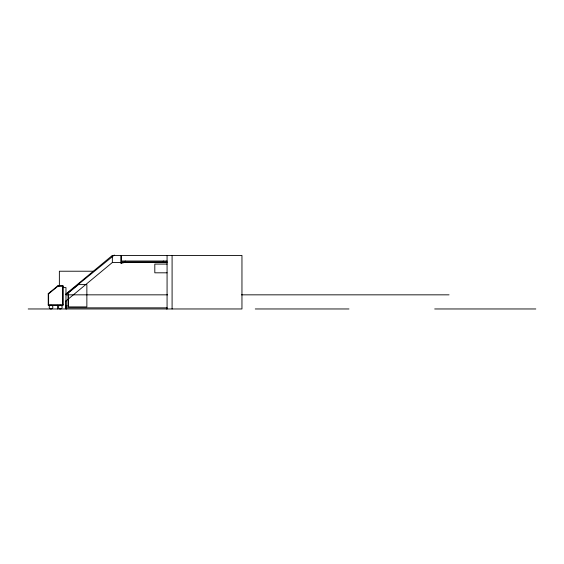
<?xml version="1.0" encoding="UTF-8"?>
<svg xmlns="http://www.w3.org/2000/svg" width="564" height="564" viewBox="0 0 564 564"><rect width="100%" height="100%" fill="white"/><g stroke="black" fill="none" stroke-linecap="round" stroke-linejoin="round"><path stroke-width="0.85" d="M65.967 293.914L112.349 255.436L241.956 255.436L241.956 308.966L28.2 308.966M65.967 300.972L112.349 262.5L167.071 262.5M65.967 294.471L114.351 255.034M120.802 255.436L120.802 263.339L125.243 262.316L125.243 261.012M121.528 261.012L167.071 261.012M121.528 261.943L167.071 261.943M167.071 264.079L154.811 264.079L154.811 272.814L167.071 272.814M93.328 271.221L59.368 271.221L59.368 285.87M63.105 286.145L58.036 286.145L57.902 285.772L63.105 285.772L63.105 305.251L48.236 305.251L48.236 293.654L57.902 285.772L58.134 286.061L48.469 293.943L48.236 293.654L48.61 293.83L48.61 304.877M62.667 287.591L65.967 287.591L65.967 308.966L65.96 300.972M65.967 294.838L167.635 294.838M241.477 294.838L449.057 294.838M48.236 304.877L63.105 304.877M65.967 305.991L68.195 305.991L68.195 294.838M65.967 307.852L167.071 307.852M255.28 308.966L348.975 308.966M434.696 308.966L535.8 308.966M172.09 255.436L172.09 308.966M167.071 255.436L167.071 308.966M166.704 307.852L166.704 308.966M163.356 261.012L163.356 261.943M121.528 255.436L121.528 263.339M112.349 255.436L112.349 262.5M66.34 307.852L66.34 308.966M62.731 286.145L62.731 304.877M57.606 305.251L57.606 308.966M78.53 284.601L68.279 292.956L68.279 306.901L86.863 306.901L86.863 284.601L78.53 284.601M59.389 308.719A1.861 1.861 0 0 0 62.174 307.105A1.861 1.861 0 0 0 59.389 305.498A1.861 1.861 0 0 0 59.389 308.719M50.097 308.719A1.861 1.861 0 0 0 52.882 307.105A1.861 1.861 0 0 0 50.097 305.498A1.861 1.861 0 0 0 50.097 308.719"/></g></svg>
